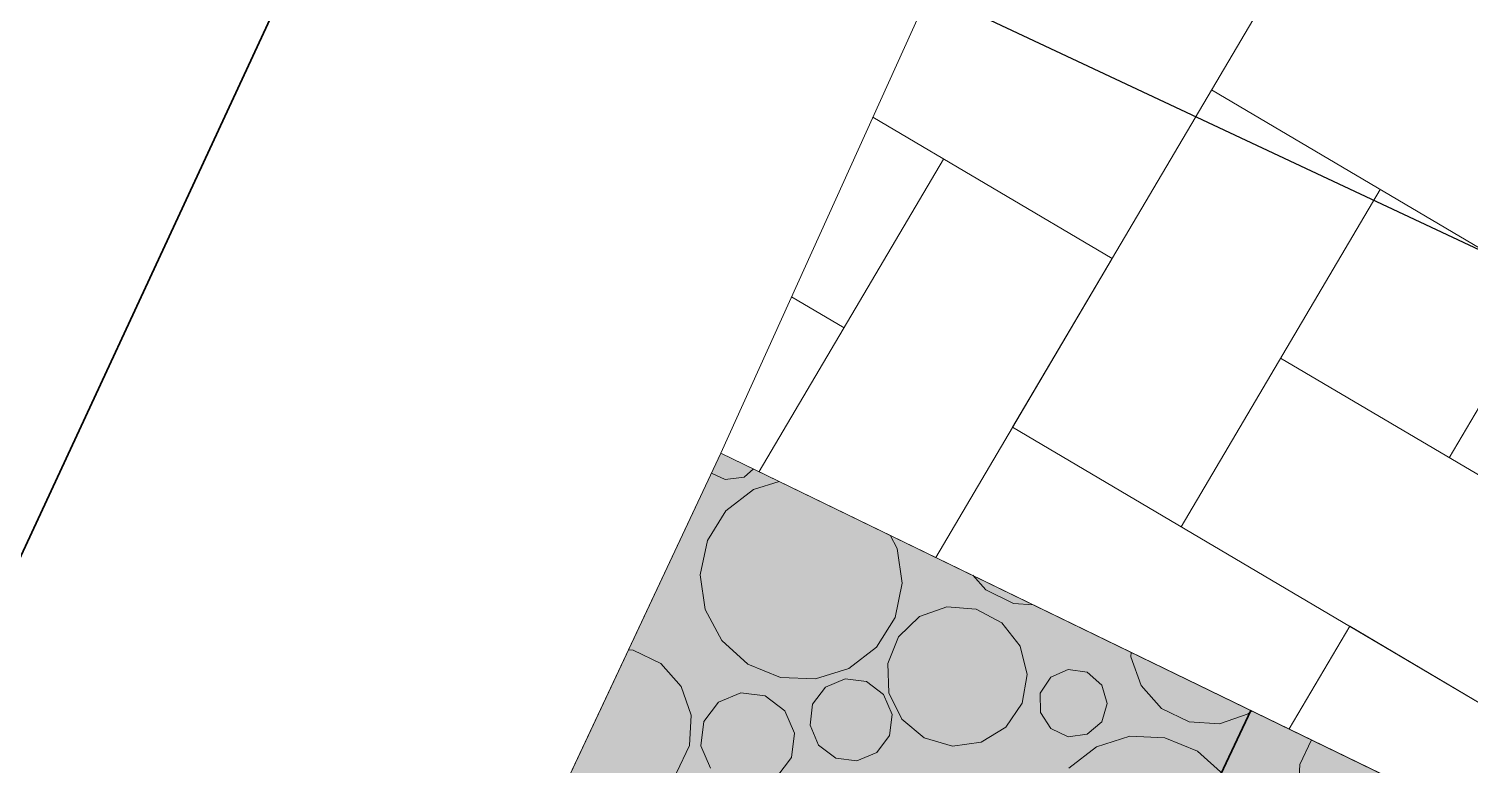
# Model space of a CAD drawing. Header units: millimetres. Extents: x 368386 to 996118, y -334862 to 250838.
# Drawn here: x 778697 to 780906, y -83550 to -82422 of the extents above; entities that cross this region are included whole.
import ezdxf

# ---------------------------------------------------------------- set-up
doc = ezdxf.new("R2010")
doc.units = ezdxf.units.MM
doc.header["$MEASUREMENT"] = 0
doc.linetypes.add('HIDDEN', pattern=[4762.5, 3175, -1587.5])
doc.layers.add('_uusvertikaal', color=5, linetype='Continuous')
doc.layers.add('New_0', color=7, linetype='Continuous')
for name, color, linetype, lineweight in [('New_0_Pen_No__101', 252, 'Continuous', 13), ('New__ASENDIPLAAN_Pen_No__1', 7, 'Continuous', 13), ('New_ei pindi_Pen_No__7', 7, 'Continuous', 35), ('New_Kanal_proj_kinnistu_Pen_No__36', 34, 'Continuous', 35), ('New_Shell - Roof_Pen_No__22', 8, 'Continuous', 35)]:
    doc.layers.add(name, color=color, linetype=linetype, lineweight=lineweight)
doc.layers.add('New_0_Pen_No__102', color=7, linetype='Continuous', lineweight=13, true_color=0xcccccc)
doc.layers.add('New__ASENDIPLAAN_Pen_No__102', color=7, linetype='Continuous', lineweight=13, true_color=0xcccccc)
doc.linetypes.add('Kanal11', pattern='A,0,[1,TRN_EP_AS-4-01_V01_Asendiplaan1.Shx,S=13.492063,R=0,X=0,Y=0],-2650,0', length=2650)

# ---------------------------------------------------------------- blocks, each defined once
blk = doc.blocks.new('*X0')
at = {"layer": 'New_0_Pen_No__102', "color": 254, "linetype": 'Continuous', "lineweight": 13, "true_color": 0xcccccc}
for p, q in [((779743, -83102.7), (779764.1, -83112.5)), ((779764.1, -83112.5), (779793.3, -83108.6)), ((779793.3, -83108.6), (779807.8, -83096.2)), ((779847.1, -83115.3), (779807.5, -83127.9)), ((779807.5, -83127.9), (779765.2, -83160.6)), ((779765.2, -83160.6), (779736.8, -83205.9)), ((780027.9, -83218.2), (780016.9, -83197.7)), ((779736.8, -83205.9), (779725.8, -83258.3)), ((780035.5, -83271.3), (780027.9, -83218.2)), ((779725.8, -83258.3), (779733.5, -83311.4)), ((780143.6, -83259.2), (780163.5, -83281.5)), ((780024.5, -83323.7), (780035.5, -83271.3)), ((780163.5, -83281.5), (780206, -83302.2)), ((779733.5, -83311.4), (779759, -83359)), ((780104.1, -83307.5), (780062.1, -83322.4)), ((780148.8, -83310.9), (780104.1, -83307.5)), ((780188.4, -83332.2), (780148.8, -83310.9)), ((780206, -83302.2), (780236.3, -83304.2)), ((779996.2, -83369), (780024.5, -83323.7)), ((780062.1, -83322.4), (780030, -83353.2)), ((780216.1, -83367.5), (780188.4, -83332.2)), ((779759, -83359), (779799.1, -83395.2)), ((780030, -83353.2), (780013.4, -83394.4)), ((779623.2, -83373.9), (779615.8, -83373.4)), ((779665.4, -83394.4), (779623.2, -83373.9)), ((779953.9, -83401.7), (779996.2, -83369)), ((780227.1, -83410.9), (780216.1, -83367.5)), ((780386.6, -83377.1), (780386.2, -83384)), ((779696.6, -83429.4), (779665.4, -83394.4)), ((779799.1, -83395.2), (779849, -83415.6)), ((779902.8, -83417.9), (779953.9, -83401.7)), ((780013.4, -83394.4), (780015.1, -83439.1)), ((780386.2, -83384), (780401.8, -83428.1)), ((779849, -83415.6), (779902.8, -83417.9)), ((779948.1, -83417.9), (779917.9, -83430.5)), ((779980.7, -83422.1), (779948.1, -83417.9)), ((780007, -83442), (779980.7, -83422.1)), ((780219.5, -83454.8), (780227.1, -83410.9)), ((780263.2, -83415.3), (780247.2, -83439.8)), ((780290, -83403.3), (780263.2, -83415.3)), ((780319.2, -83407.8), (780290, -83403.3)), ((780341.5, -83427.3), (780319.2, -83407.8)), ((779712.2, -83473.5), (779696.6, -83429.4)), ((779788.2, -83439.2), (779753.8, -83453.5)), ((779825.4, -83444), (779788.2, -83439.2)), ((779855.4, -83466.7), (779825.4, -83444)), ((779917.9, -83430.5), (779898.2, -83456.5)), ((780020, -83472.3), (780007, -83442)), ((780015.1, -83439.1), (780034.9, -83479.3)), ((780247.2, -83439.8), (780247.3, -83469.2)), ((780349.8, -83455.6), (780341.5, -83427.3)), ((780401.8, -83428.1), (780433, -83463)), ((779753.8, -83453.5), (779731.4, -83483.2)), ((779870.2, -83501.2), (779855.4, -83466.7)), ((779898.2, -83456.5), (779894.3, -83488.9)), ((780194.6, -83491.6), (780219.5, -83454.8)), ((780247.3, -83469.2), (780263.2, -83494.1)), ((780341.5, -83483.7), (780349.8, -83455.6)), ((780433, -83463), (780475.2, -83483.6)), ((780565.9, -83471.6), (780571.3, -83466.7)), ((779709.7, -83519.9), (779712.2, -83473.5)), ((779731.4, -83483.2), (779726.9, -83520.2)), ((779894.3, -83488.9), (779907.3, -83519.2)), ((780016.1, -83504.7), (780020, -83472.3)), ((780034.9, -83479.3), (780069.3, -83508.3)), ((780319.2, -83502.7), (780341.5, -83483.7)), ((780475.2, -83483.6), (780521.8, -83486.6)), ((780521.8, -83486.6), (780565.9, -83471.6)), ((779865.7, -83538.2), (779870.2, -83501.2)), ((779996.4, -83530.7), (780016.1, -83504.7)), ((780069.3, -83508.3), (780112.4, -83520.9)), ((780156.7, -83515), (780194.6, -83491.6)), ((780263.2, -83494.1), (780290, -83506.6)), ((780290, -83506.6), (780319.2, -83502.7)), ((780384.5, -83505.8), (780333.4, -83522)), ((780438.3, -83508.1), (780384.5, -83505.8)), ((780488.3, -83528.5), (780438.3, -83508.1)), ((780663, -83511.2), (780644.8, -83549)), ((779689.6, -83561.7), (779709.7, -83519.9)), ((779726.9, -83520.2), (779741.7, -83554.7)), ((779907.3, -83519.2), (779933.6, -83539.1)), ((779966.2, -83543.3), (779996.4, -83530.7)), ((780112.4, -83520.9), (780156.7, -83515)), ((780333.4, -83522), (780291.1, -83554.7)), ((780528.4, -83564.7), (780488.3, -83528.5)), ((779843.3, -83567.9), (779865.7, -83538.2)), ((779933.6, -83539.1), (779966.2, -83543.3)), ((780644.8, -83549), (780642.3, -83595.9))]:
    blk.add_line(p, q, dxfattribs=at)
blk = doc.blocks.new('*X1')
at = {"layer": 'New__ASENDIPLAAN_Pen_No__102', "color": 254, "linetype": 'Continuous', "lineweight": 13, "true_color": 0xcccccc}
for p, q in [((780204.7, -83032.4), (780662.1, -82257.3)), ((780509.6, -82515.6), (781026.4, -82820.6)), ((779990.4, -82557.5), (780357.2, -82774)), ((780873.9, -83079), (781178.8, -82562.3)), ((779816.2, -83100.3), (780098.8, -82621.5)), ((780768, -82668.1), (780463, -83184.8)), ((780357.2, -82774), (780087, -83231.7)), ((779865.9, -82832.4), (779946.3, -82879.9)), ((781132.2, -83231.5), (780615.5, -82926.5)), ((780204.7, -83032.4), (780979.7, -83489.8)), ((780628.6, -83494.5), (780721.4, -83337.3)), ((780721.4, -83337.3), (781496.5, -83794.8))]:
    blk.add_line(p, q, dxfattribs=at)

msp = doc.modelspace()

# ---------------------------------------------------------------- hatches: boundary and pattern name
at = {"layer": 'New_0', "linetype": 'Continuous', "lineweight": 0, "true_color": 0xffffff}
msp.add_hatch(color=7, dxfattribs=at).paths.add_polyline_path([(779757.45, -83071.82), (779117.29, -84434.74), (780741.7, -85223.61), (781381.86, -83860.7)])

# ---------------------------------------------------------------- linework, layer by layer
at = {"layer": '_uusvertikaal', "color": 5}
msp.add_lwpolyline([(790125.37, -102122.77), (788825.18, -98417.58), (793542.44, -88689.99), (780077.56, -82365.18)], dxfattribs=at)
at = {"layer": 'New_0_Pen_No__101', "color": 252, "linetype": 'Continuous', "lineweight": 13, "flags": 128}
for points in [[(780293.95, -88335.74), (782198.71, -84256.33), (779757.45, -83071.82), (777827.5, -87180.76)], [(779757.45, -83071.82), (779117.29, -84434.74), (780741.7, -85223.61), (781381.86, -83860.7)]]:
    msp.add_lwpolyline(points, close=True, dxfattribs=at)
at = {"layer": 'New__ASENDIPLAAN_Pen_No__1', "color": 7, "linetype": 'Continuous', "lineweight": 13, "flags": 128}
msp.add_lwpolyline([(778260.06, -70770.31), (781397.09, -76586.54, -0.2341366), (781489.36, -79248.56), (779757.45, -83071.82), (782198.71, -84256.33), (787697.98, -86824.31), (799002.46, -80374.72), (797801, -78012.73), (796282.18, -75026.83), (790933.61, -78078.36, -0.4178514), (785452.77, -76543.01), (782049.92, -70402.96), (781332.61, -69108.66)], format="xyb", close=True, dxfattribs=at)
at = {"layer": 'New_ei pindi_Pen_No__7', "color": 7, "linetype": 'HIDDEN', "lineweight": 35}
msp.add_circle((804441.04, -44567.67), 50000, dxfattribs=at)
at = {"layer": 'New_Kanal_proj_kinnistu_Pen_No__36', "color": 34, "linetype": 'Kanal11', "lineweight": 35}
msp.add_lwpolyline([(776345.81, -88266.46), (781319.51, -77553.56)], dxfattribs=at)
at = {"layer": 'New_Shell - Roof_Pen_No__22', "color": 8, "linetype": 'Continuous', "lineweight": 35}
msp.add_line((780569.66, -83466.26), (778645.15, -87563.58), dxfattribs=at)

# ---------------------------------------------------------------- block references
at = {"layer": 'New_0', "color": 252, "linetype": 'Continuous', "lineweight": 13}
msp.add_blockref('*X0', (0, 0), dxfattribs=at)
at = {"layer": 'New__ASENDIPLAAN_Pen_No__102', "color": 254, "linetype": 'Continuous', "lineweight": 13, "true_color": 0xcccccc}
msp.add_blockref('*X1', (0, 0), dxfattribs=at)

doc.saveas('drawing.dxf')
